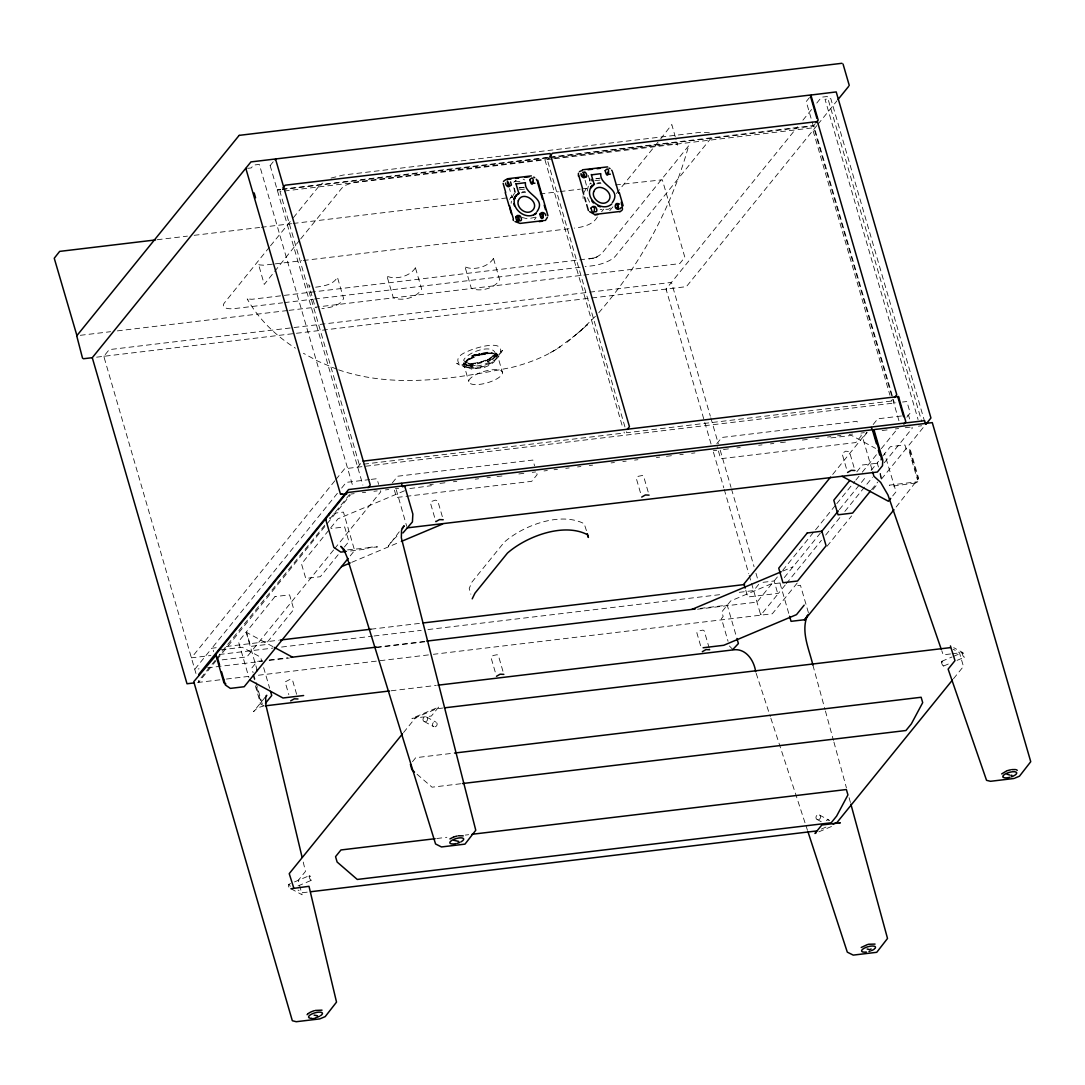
<?xml version="1.0" encoding="UTF-8"?>
<svg xmlns="http://www.w3.org/2000/svg" width="1085" height="1085" viewBox="0 0 1085 1085"><rect width="100%" height="100%" fill="white"/><g stroke="black" fill="none" stroke-linecap="round" stroke-linejoin="round"><path stroke-width="0.75" stroke-dasharray="5 3.75" d="M495.723 355.799C490.447 364.655 477.088 367.327 467.404 365.74M198.528 682.384L198.609 680.973L198.528 682.384L215.956 660.887M763.04 582.319L774.107 580.99L777.904 594.038L760.775 615.154L760.49 614.191M514.927 192.533L512.947 184.409M590.389 183.08L589.86 184.233M495.479 353.927C493.255 342.928 466.943 352.34 463.607 360.261C470.551 369.144 489.118 361.59 495.506 353.832M495.845 354.768L496.252 353.113L496.198 358.348L493.96 362.024L490.04 365.035L483.869 367.639L471.568 369.103L466.686 366.974L463.905 362.702L465.465 363.882L468.978 364.153L468.232 364.14C480.886 363.543 494.245 358.782 502.436 350.306C495.248 366.811 471.473 373.552 456.69 363.258L458.589 364.031C468.937 365.889 483.151 362.634 493.485 356.762L492.848 357.182L496.564 354.036L495.913 354.646M476.64 354.714L474.226 355.541M476.505 354.266C473.426 356.816 462.332 359.42 466.279 365.13M583.676 192.94L586.958 187.298L584.896 179.608M588.314 186.159L586.51 194.296M499.914 353.805C506.193 337.977 473.358 348.366 467.716 351.391C448.485 358.565 460.583 371.002 476.057 364.953L472.002 365.577M473.48 355.595L471.731 356.07M509.53 199.396L511.605 196.317L509.53 188.627M514.493 193.238L511.74 197.728L511.143 203.315M265.147 697.221L253.537 711.652L257.538 707.813L263.574 706.037M195.951 673.487L103.807 356.314L109.219 349.628L588.043 292.367M104.079 357.291L104.16 355.866M270.084 165.666L273.922 160.933M299.663 240.192L264.252 284.433L258.406 263.899L259.22 264.876L263.357 265.188L273.691 264.048M300.721 238.89L341.87 188.098L345.939 185.169L353.561 182.253L670.421 143.993L676.85 144.129L677.664 145.105L675.684 138.27M624.946 426.92L547.274 159.59L550.149 156.05M536.166 217.542L534.376 219.713M334.858 480.804L191.408 657.836L210.883 655.503M335.916 479.489L344.623 468.747L895.83 402.833M357.684 467.187L360.586 463.62M337.381 493.322L212.443 647.514L213.637 651.651M341.639 488.074L346.264 482.364L369.619 479.57M215.21 660.372L200.088 679.02L199.803 678.044M216.254 659.07L219.414 655.164M324.768 525.167L219.672 654.336M330.057 518.63L349.533 494.597M217.027 659.572L350.333 495.058M272.972 646.646L246.146 632.189L238.483 641.642L248.885 677.46M328.66 530.375L301.508 563.875L305.753 578.441L320.346 576.705L339.239 553.377M330.708 527.825L338.018 518.82L406.767 489.837M472.45 355.378L471.717 356.016M483.815 353.615L481.74 353.873M597.374 216.986C593.129 224.568 583.445 227.104 574.263 228.108M601.592 211.778L603.694 209.174M616.361 193.55L659.626 140.155M660.684 138.853L671.818 124.572L675.223 136.696M333.556 550L246.946 656.886L220.404 660.06M334.628 548.684L380.781 491.736L380.496 490.759M392.309 482.906L397.734 476.22L532.911 460.054L534.566 465.763M344.393 547.016L348.882 541.496L344.637 526.917L331.02 528.544M396.283 489.728L406.712 526.306M350.224 555.873L354.605 550.461L343.457 512.106L333.868 513.246M711.163 138.012L615.52 256.046A18.608 6.307 -16.2 0 1 592.396 265.784L585.168 266.652M263.546 705.63L260.644 704.016L255.355 685.815M809.451 97.569L806.209 101.556L899.479 422.58M711.055 444.023L666.041 289.085L797.584 126.769M802.914 120.191L812.516 108.337M816.774 103.075L821.548 97.175L827.312 96.497L921.762 421.59M666.326 290.061L666.407 288.637M815.296 123.704L813.343 126.104L282.453 189.59M816.869 125.602L686.371 286.657L95.371 357.318M817.927 124.3L837.023 100.742M403.552 732.551L415.623 717.646L436.685 708.776L442.707 708.057M412.49 761.684L415.731 757.696L452.838 753.261M716.792 443.697L721.851 437.458L857.041 421.292L858.235 425.428M626.343 431.749L626.628 432.725L891.626 401.03L893.538 398.683M832.697 474.443L866.766 432.4M873.154 424.52L877.779 418.81L904.334 415.636M867.2 432.467L862.778 437.92L872.272 470.564M758.7 584.367L753.641 590.606L739.21 592.329M856.824 471.812L862.331 465.004L876.924 463.268L877.209 464.244M777.362 576.976L756.991 602.121L697.519 609.227M782.678 570.425L814.509 531.135M815.567 529.833L835.721 504.959M836.793 503.643L854.817 481.387M855.889 480.072L861.192 473.535M862.25 472.219L877.1 453.883M881.346 448.647L897.268 429.009M906.816 417.223L910.22 413.032L906.87 401.518L902.544 402.033M784.306 577.573L820.301 533.142M839.37 509.611L866.901 475.637M871.133 470.415L878.552 461.261M882.783 456.039L890.351 446.708L904.944 444.958L906.273 449.57L909.352 449.204L918.046 479.122L895.044 508.431M785.228 584.991L778.474 593.332L747.741 596.994L745.164 588.097M786.286 583.676L821.426 540.316M825.685 535.068L840.59 516.663M844.849 511.415L872.53 477.251M884.248 462.793L912.295 428.182L912.01 427.205M871.526 489.728L877.711 482.106M880.803 478.295L879.962 473.711M797.19 583.065L772.303 613.784L433.39 654.309M827.055 546.216L851.576 515.945M872.91 489.633L877.168 484.358M881.44 479.095L924.095 426.459M892.711 495.913L896.047 491.79L884.465 453.191M953.498 678.722L963.453 666.448L959.438 652.627L953.145 649.237M270.504 245.807L291.458 220.065M269.46 247.082L224.473 302.796A18.608 6.307 -16.2 0 0 235.065 308.52L282.629 302.823M293.425 217.637L320.116 184.762L322.842 183.094M399.253 531.799L388.349 546.203L391.888 540.818L397.096 536.139M609.743 210.707L613.242 206.421L608.454 209.256L600.195 209.432M484.032 353.751L483.72 354.537L486.148 353.344L483.313 354.686L485.483 354.036L484.005 354.171M598.771 312.751C640.272 264.957 671.1 208.32 688.229 147.343L689.056 145.322L601.388 253.985L596.736 257.009L589.128 259.017M467.825 359.989C460.393 367.205 491.654 361.956 493.729 354.036A16.587 5.615 -16.2 0 0 477.291 355.88L469.317 359.555A17.116 5.791 -16.2 0 0 465.099 363.624L465.18 365.876C474.47 370.609 486.528 365.523 494.651 360.098A17.116 5.791 -16.2 0 0 496.835 356.26L496.293 355.215C491.858 352.245 495.777 355.243 490.827 352.991M488.616 361.115L487.341 361.658L498.937 354.849M498.761 355.039L500.117 353.602M595.434 316.305L578.251 332.959L559.589 347.119M567.035 342.277L587.636 324.591L575.199 335.265M469.262 358.782L465.953 362.024L465.899 364.709M467.73 360.098L478.485 354.469L490.827 353.073M514.846 181.371L516.135 180.381L513.747 182.185M469.52 358.782C476.79 355.134 488.915 349.384 495.642 355.663M474.389 354.483L473.006 355.514L474.47 354.741M550.054 352.964L560.66 346.44C546.135 356.517 529.48 362.824 512.473 367.259C455.714 378.597 394.587 389.081 338.384 369.782M489.362 360.735L495.33 356.924L497.093 353.941L502.464 372.603A17.455 5.913 -16.2 0 1 477.753 384.551A17.455 5.913 -16.2 0 1 476.668 374.216A17.455 5.913 -16.2 0 1 502.464 372.603M535.583 217.163L527.771 218.899L521.831 217.407M409.845 488.548L431.437 485.673M351.743 562.328L399.782 542.08M782.787 571.117L793.027 566.79M288.908 887.11A2.536 0.773 67.1 0 1 288.596 884.411L293.045 882.539M294.523 881.915L309.361 875.663M298.022 885.93L311.368 880.315M941.685 661.335L952.06 656.967M953.552 656.344L962.449 652.587M943.692 665.987L949.619 663.491M957.038 660.372L964.457 657.239M821.359 829.048L828.723 825.943M818.836 831.829L833.497 825.644M593.264 258.203L597.198 256.86M331.034 178.089L343.24 175.024L521.926 153.622L700.571 132.289L709.902 132.777M515.022 181.588L519.918 181.602M593.332 258.176L251.978 299.284L246.77 298.85L247.936 299.826L247.217 298.931C258.664 319.207 275.821 335.821 295.445 348.177M347.553 549.905L377.485 546.881L371.002 547.138L363.828 549.363L345.003 551.614M247.746 168.338L251.272 167.917L253.551 165.096L259.315 164.405L352.815 486.27M277.245 189.699L280.608 189.292M282.29 189.088L548.034 157.311M549.715 157.122L813.764 125.548L894.352 402.901M277.217 190.214L280.771 189.794M280.947 191.435L279.971 191.543L359.325 464.678L360.301 464.57M284.297 191.028L544.955 159.861L622.627 427.205M547.274 159.59L553.106 158.885M554.72 158.695L812.272 127.894L889.944 395.238M519.24 187.813L524.977 187.135M596.045 178.632L600.344 178.116M519.01 188.017L525.235 187.271M595.936 178.822L599.042 178.442M519.471 189.726L525.208 189.034M594.838 180.707L600.575 180.029M522.333 191.909L525.194 191.557M597.699 182.89L600.561 182.551M521.302 192.818L525.601 192.303M596.669 183.799L600.968 183.284M157.216 239.731L187.434 236.123M194.147 235.323L259.613 227.484M261.295 227.294L291.512 223.673M293.194 223.469L513.11 197.172M539.977 193.971L558.436 191.76M560.118 191.557L580.272 189.143M581.94 188.953L588.667 188.139M615.52 184.938L662.338 179.812L684.852 257.294L679.712 263.628L321.011 306.526M275.292 263.858L301.698 260.698M303.366 260.495L572.649 228.298M284.311 302.62L312.887 299.202M314.569 299.012L583.486 266.856M80.317 335.306L110.616 331.685M117.356 330.884L287.349 310.554M289.03 310.351L319.329 306.729M589.725 292.163L671.466 282.398L710.322 416.152M477.075 355.026L478.499 354.849L476.925 354.537C475.325 357.155 478.499 352.449 477.197 354.876M473.562 355.853L472.477 355.487M363.651 464.163L624.309 432.996L624.038 432.02M371.219 479.38L376.983 478.688L378.651 484.425M907.535 415.257L908.511 415.135L910.166 420.871M350.875 494.041L354.158 493.648M362.404 492.658L365.686 492.264M373.918 491.274L377.214 490.881M385.446 489.905L388.742 489.511M395.333 488.725L398.629 488.331M429.945 484.588L433.295 484.181M440.008 483.381L445.04 482.771M453.421 481.767L456.785 481.374M475.23 479.163L478.58 478.77M486.975 477.766L490.325 477.359M497.038 476.559L502.07 475.962M518.847 473.955L523.879 473.345M532.26 472.341L535.61 471.948M544.005 470.944L547.355 470.537M554.069 469.737L557.419 469.344M565.8 468.34L569.164 467.933M577.545 466.93L580.895 466.536M589.291 465.533L592.641 465.126M611.099 462.915L614.449 462.522M622.831 461.518L626.194 461.111M634.576 460.108L637.926 459.714M656.384 457.504L659.734 457.111M666.448 456.297L671.479 455.7M679.861 454.696L683.224 454.303M691.606 453.299L694.956 452.893M713.415 450.682L716.765 450.289M723.478 449.488L728.51 448.878M736.891 447.874L740.241 447.481M758.7 445.27L762.05 444.864M770.445 443.873L773.795 443.467M780.508 442.666L785.54 442.056M802.303 440.062L807.335 439.452M815.73 438.448L819.08 438.055M827.462 437.052L830.825 436.645M837.525 435.844L840.889 435.438M849.27 434.448L852.634 434.041M860.961 433.037L864.284 432.644M882.173 430.501L887.11 429.918M895.356 428.928L898.638 428.534M905.229 427.748L910.166 427.164M918.398 426.174L921.694 425.781M830.907 437.906L851.549 435.438L875.609 448.417M329.813 518.494L329.921 517.477M216.2 647.704L211.86 648.22L194.744 669.35L199.057 668.835M226.304 646.497L278.465 640.258M371.002 629.192L419.8 623.36M221.096 649.793L242.253 647.27L260.603 657.157L261.797 661.294M780.088 582.957L770.703 584.083L730.666 600.954L721.823 611.872L723.166 616.47L721.457 618.586L728.062 641.33M219.292 654.499L273.135 648.07M281.558 647.053L372.413 636.19M374.094 635.986L421.211 630.358M427.938 629.558L720.698 594.553M262.543 660.738L257.172 661.389L251.747 668.075L253.09 672.673M269.175 659.951L287.579 657.754M376.481 647.121L425.117 641.303M700.205 608.414L727.248 605.172L736.457 636.881M207.425 667.831L262.57 661.24M269.256 660.439L289.315 658.039M376.224 647.65L426.079 641.683M197.565 682.506L224.744 679.251M226.426 679.047L249.984 676.24M258.406 675.236L431.708 654.513M391.115 690.792L436.292 685.381M950.541 653.957L943.191 654.838L941.766 650.702M952.128 653.767L962.693 652.505L953.715 647.664M460.772 783.75L432.033 787.195L415.758 773.117M436.794 838.502L446.871 837.294M465.316 835.084L468.679 834.691M307.218 892.155L302.878 892.67L298.063 890.066M589.982 179.54L589.901 181.127M315.654 287.2C323.262 286.182 333.787 284.69 337.381 277.082L343.62 298.551C340.025 306.173 329.501 307.665 321.892 308.683M481.618 354.008C485.999 353.642 479.367 356.558 482.038 353.493L484.113 354.036M471.731 365.469L465.384 364.953L463.444 363.204L468.801 381.635M336.933 369.28L317.864 361.156L303.434 353.29M474.186 355.378C479.99 354.307 492.834 348.258 495.655 356.192M466.74 365.414L467.513 365.794M523.133 179.133L524.611 179.893M819.365 814.971L828.886 820.097M817.168 819.528L821.25 821.738M426.405 716.982L435.926 722.108M424.208 721.539L433.729 726.679M290.956 888.751L302.132 894.786L298.212 880.369L305.468 871.431L302.891 860.608M466.157 365.062L466.862 365.482M732.809 649.495L729.418 645.995M309.971 286.345L308.669 284.609L314.908 306.092L316.21 307.828M590.742 183.175L591.447 184.084M589.616 202.217L587.039 196.982M515.389 192.181L514.561 189.36M756.177 673.337L770.309 716.588M770.838 718.202L807.484 830.337M924.773 422.092L830.798 98.613L825.034 99.305L918.073 419.542M891.341 400.067L891.626 401.03M877.236 462.888L878.43 467.025M880.274 473.358L882.58 481.279M860.988 434.895L861.273 435.872L855.848 442.558L720.671 458.724L717.171 446.695M854.017 467.377L849.419 451.536L845.649 451.184L842.055 453.462L846.653 469.317M808.42 612.686L800.459 585.29L795.847 585.832L795.563 584.869M780.034 583.364L789.134 614.693M710.797 417.779L718.324 443.684M720.209 450.153L731.032 487.409M731.493 489.023L754.075 566.75M755.96 573.233L757.845 579.702M760.856 613.744L761.141 614.707M713.415 452.12L723.776 487.775M724.237 489.403L748.731 573.667M749.192 575.294L751.078 581.777M751.552 583.391L760.775 615.154M588.314 175.39L589.901 180.856M709.237 648.179L704.179 630.765L702.958 630.1L698.957 630.9L696.814 632.691L700.964 646.972M648.179 491.993L643.568 476.139L642.347 475.488L638.346 476.288L636.203 478.078L641.262 495.492M586.429 530.619L584.205 523.73C560.484 511.361 523.228 525.506 504.281 542.161L471.812 582.238L469.208 588.518L470.849 594.173M536.858 473.657L537.143 474.633L531.731 481.32L396.54 497.486L394.425 490.189M502.938 671.222L498.327 655.367L497.106 654.716L493.105 655.516L490.962 657.307L496.021 674.721M442.327 516.609L437.716 500.755L435.316 500.144L431.301 501.528L430.352 502.694L435.872 521.668M270.151 165.571L362.892 485.103M296.625 694.278L292.475 679.983L290.075 679.373L285.111 681.923L288.813 694.644M263.641 667.628L269.623 688.216M246.146 632.189L257.009 669.581M253.605 674.287L255.477 680.77M255.951 682.384L262.177 703.826L261.159 702.999L256.331 686.371M253.022 674.992L254.446 679.875M198.609 680.973L198.894 681.936M812.923 665.227L824.98 709.373M825.427 711.014L833.47 740.445M833.917 742.086L846.422 787.859M849.094 797.678L850.437 802.574M589.874 178.659L589.928 180.354M583.079 195.707L583.093 198.514M288.596 884.411A2.536 0.773 67.1 0 1 290.278 886.364M826.322 820.626A2.536 2.251 -61.6 0 1 829.577 820.64M415.419 267.751C410.361 276.227 396.039 280.106 387.06 276.241L386.708 275.278L393.299 297.71C402.277 301.576 416.599 297.71 421.658 289.22L415.419 267.751M493.458 258.42C488.399 266.896 474.077 270.775 465.099 266.91L464.746 265.947L471.338 288.379C480.316 292.245 494.638 288.379 499.697 279.889L493.458 258.42M514.358 188.573L514.792 190.106L514.358 188.573M474.579 355.392L476.193 354.334L474.579 355.392M918.561 478.105L917.476 479.828L908.782 449.909L910.315 449.719L918.561 478.105M915.659 482.988L892.277 486.175L889.293 485.158L917.815 481.713L915.659 482.988M479.787 353.683L478.838 355.215L481.577 353.886L479.787 353.683M274.98 596.614L246.444 631.823L250.676 646.402L265.269 644.653L293.804 609.444L289.573 594.865L274.98 596.614M479.19 353.629L478.132 355.31L479.19 353.629M438.638 707.095L431.396 716.032L411.893 718.365L438.638 707.095M465.506 363.868L464.109 363.516L465.465 363.882M962.232 653.292A2.536 0.773 67.1 0 0 964.117 657.198A2.536 0.773 67.1 0 0 963.995 654.241A2.536 0.773 67.1 0 0 962.232 653.292M941.468 662.04A2.536 0.773 67.2 0 0 943.353 665.959A2.536 0.773 67.2 0 0 943.231 663.003A2.536 0.773 67.2 0 0 941.468 662.04M425.673 721.661A2.536 2.251 -61.7 0 0 427.11 717.524A2.536 2.251 -61.7 0 0 423.136 718.609A2.536 2.251 -61.7 0 0 425.673 721.661M435.193 726.787A2.536 2.251 -61.7 0 0 436.631 722.651A2.536 2.251 -61.7 0 0 432.657 723.736A2.536 2.251 -61.7 0 0 435.193 726.787M309.144 876.368A2.536 0.773 67.1 0 0 311.029 880.274A2.536 0.773 67.1 0 0 310.907 877.317A2.536 0.773 67.1 0 0 309.144 876.368M818.633 819.65A2.536 2.251 -61.7 0 0 820.07 815.513A2.536 2.251 -61.7 0 0 816.096 816.598A2.536 2.251 -61.7 0 0 818.633 819.65"/><path stroke-width="1.5" d="M518.101 216.376C519.701 212.497 524.082 222.005 519.362 220.743M542.269 213.487C542.134 210.951 546.094 214.03 545.769 215.576M583.445 172.868C585.032 168.989 589.426 178.496 584.707 177.235M593.468 207.357C595.028 203.478 599.517 213.013 594.729 211.738M617.636 204.468L617.704 203.478L619.603 204.102M315.26 1010.46L322.014 1010.149M592.017 180.788L591.867 179.432M581.031 173.559C580.163 178.238 588.802 180.49 582.808 172.162M547.383 217.366L545.402 220.499M578.427 173.234L578.4 176.068M622.532 209.31L621.285 202.054M457.083 836.033L454.14 836.86M807.254 615.887C800.703 632.107 809.329 649.535 812.923 665.227M514.398 199.097L515.375 197.036M582.008 174.495L582.17 176.123M621.013 207.655L619.928 208.998M453.95 840.305L458.684 841.417M1006.975 774.175L1009.687 775.043M513.747 198.989L515.348 196.317M805.368 618.911L804.5 620.159L808.216 614.436M307.082 1014.719L307.774 1013.973M1011.762 769.604L1015.519 769.536M239.12 135.408L76.723 335.835L82.501 358.077L83.477 358.742L92.008 357.724M274.858 159.766L276.268 158.885L810.861 94.965L818.198 120.123L816.245 122.537M282.832 188.017L285.111 185.209L550.095 153.528L629.449 426.663L627.184 429.457M515.877 183.514L518.725 192.954L515.985 196.276M516.365 183.84L525.425 182.673C524.096 195.056 547.016 197.66 536.926 211.724M515.416 196.222L516.487 194.907C507.699 206.34 525.791 222.357 536.397 212.999L535.258 214.41M550.149 156.05L552.414 153.243L817.412 121.561L896.766 394.696L894.488 397.503M591.244 174.495L594.078 183.948L592.885 185.155M591.732 174.821L600.792 173.668C599.462 186.037 622.383 188.654 612.293 202.705M590.715 187.298L591.854 185.888C582.916 197.484 601.497 213.202 611.696 204.075M590.742 188.017L594.471 184.233M368.059 487.748L370.243 485.049L275.509 158.98L250.933 161.909L245.793 168.256L340.527 494.326L342.006 493.946M401.409 483.395L402.616 486.839M403.891 486.582L406.143 485.524L873.14 429.674L881.386 458.06L881.156 459.918M348.109 558.477L244.179 686.737L230.359 688.392L225.395 685.015L221.53 671.669M265.513 703.216L271.738 695.526L270.545 691.376M811.566 94.951L836.209 91.927L930.944 418.01L925.885 424.249M838.081 99.427L848.687 86.339M402.481 733.867L289.22 873.642L293.669 887.693M410.388 764.301L411.88 769.753L414.511 772.045M830.567 477.075L743.957 583.961L745.164 588.097M871.269 427.449L872.489 429.945M873.33 431.165L874.673 429.497L932.286 422.608L1030.75 761.697L1019.48 776.182L1014.99 778.067M849.609 480.709L833.795 500.226L838.04 514.805L852.634 513.056L870.495 491.003M903.846 424.059L905.799 421.645L898.475 396.486L363.109 461.139M821.372 531.826L838.312 510.927M804.175 605.159L796.512 614.625L723.736 645.29L703.094 647.759M890.731 498.368L888.384 501.256L842.055 476.288M893.986 509.733L804.894 619.684L791.06 621.339L789.582 616.253M952.44 680.037L837.037 822.444L833.144 824.085M402.128 528.286L404.176 525.777L401.545 530.063L401.341 537.807L475.772 830.269L464.977 844.13L441.459 846.951L435.56 843.967L347.064 557.229L344.393 550.8L340.839 546.352L344.447 549.81M519.471 219.916L516.826 219.631M503.481 181.385L505.678 179.717L511.103 178.957M622.125 210.178L619.928 211.846M266.164 695.946L266.72 695.282L265.649 697.641L265.879 704.979L302.105 857.34M308.099 1013.675L309.252 1012.847M861.219 947.476L867.593 944.506M579.444 171.633L581.94 170.494M533.427 182.755L532.125 183.026M534.973 183.189L533.522 183.365M533.684 214.83L535.488 213.474M610.34 174.17L608.875 174.346M449.936 838.922L453.544 837.05M309.767 1012.549L311.314 1011.79M402.942 532.979L412.422 521.926L412.856 514.087L404.61 485.7L346.997 492.59L325.595 518.996L333.841 547.383L340.785 552.116L345.003 551.614M875.053 944.086L868.448 944.262M1016.564 769.835L1017.242 770.336M509.109 185.779L508.268 185.955M341.504 566.655L350.197 562.979M401.341 541.429L442.585 524.055M691.945 609.39L781.241 571.768M816.924 830.92L310.581 891.748M815.906 833.063L814.957 833.456L821.82 824.993L840.305 822.783L839.356 823.176M311.938 1011.518L314.406 1010.65M1006.595 770.947L1001.686 773.93M1007.409 770.648L1010.528 769.808M1011.857 775.232L1011.003 775.341M317.43 1015.709L314.121 1015.153M618.396 208.483L616.361 207.723M314.691 1018.517L313.226 1018.72M313.172 1018.801L314.406 1018.408M458.358 835.762L463.254 835.843M239.256 135.354L841.946 63.296M811.065 95.575L810.359 95.86M246.485 168.487L245.508 168.609L92.279 357.697L187.013 683.767L194.364 682.885M507.143 178.794L531.311 175.906M582.509 169.789L607.641 166.887M515.646 178.415L518.657 178.062M524.706 177.33L529.236 176.787M587.989 169.762L592.519 169.233M597.048 168.69L600.073 168.324M155.535 239.934L59.648 251.395L54.25 258.257L76.954 335.713M544.29 220.513L520.095 223.401L515.036 221.557M595.462 214.382L619.657 211.494M539.136 221.611L542.147 221.245M594.851 214.952L597.876 214.586M898.665 397.096L897.892 397.191L903.574 416.708M872.964 430.338L874.103 430.202L882.797 460.121L882.485 465.723L877.358 472.056L407.173 527.88M346.82 493.892L341.721 494.299M329.257 513.802L329.148 514.819M326.178 519.566L325.025 519.701L215.739 654.567L223.985 682.953L225.856 683.916M344.27 550.298L343.294 550.407L346.074 551.397M280.147 640.055L371.002 629.192M423.164 622.953L744.527 584.53M219.414 649.996L218.56 650.512M216.146 655.15L193.767 681.678L292.326 1020.727L296.232 1021.717L319.736 1018.91L325.215 1016.604L336.526 1002.106L308.994 886.309L290.956 888.751M290.929 657.347L376.481 647.121M426.798 641.099L695.173 609.01M303.624 695.526L282.982 697.994L249.631 680.024M265.228 705.847L389.434 690.982M437.974 685.191L733.257 649.874C745.87 648.003 754.211 660.656 755.648 671.737M444.389 707.854L950.216 647.65M454.52 753.058L921.138 697.262L922.698 702.632L911.373 723.831L905.948 730.517L462.454 783.546M435.126 838.705L340.961 849.962L335.55 856.648L337.109 862.019L357.277 879.447L831.191 822.783L836.616 816.096L847.941 794.898L846.368 789.527L472.029 834.284M1014 778.487L990.497 781.295L986.55 780.332L948.127 669.12L954.99 660.643L950.433 645.9M608.102 174.048L607.166 173.898M618.382 209.337C611.289 208.754 618.314 196.751 618.545 209.079M594.485 214.41L589.643 211.67M867.146 949.022L869.98 949.66L871.079 948.955M597.93 206.014L600.358 206.855M542.147 217.515L540.832 216.457M274.437 647.433L292.475 657.157M609.078 168.094L610.055 168.636M533.725 177.113L534.702 177.655M732.809 649.495L738.397 643.541L736.918 638.455M509.34 186.254L511.455 185.06L510.547 181.914M591.8 201.023L593.509 203.004M611.655 170.196L612.171 171.064M536.302 179.201L537.183 180.992M513.056 219.577L513.436 220.499M941.21 649.115L887.964 494.963L880.654 482.377L873.927 476.288L872.72 472.138M808.013 831.937L847.304 952.155L853.244 955.112L876.748 952.304L887.516 938.457L850.884 804.216M843.045 64.042L849.243 85.349M925.681 424.303L924.623 420.668L348.556 489.552L198.758 674.409L199.043 675.385M810.821 97.474L816.91 118.414M872.679 430.772L876.449 443.724M878.335 450.207L879.745 455.063M854.926 470.51L851.223 470.348L847.561 472.45M619.277 192.493L623.143 205.784M612.537 171.986L618.708 193.184M607.478 172.257L608.048 174.237M616.863 204.563L618.138 208.944M583.31 175.146L583.947 177.33M578.712 175.35L582.536 188.519M582.36 189.699L583.676 194.242M584.557 197.267L585.846 201.701M586.714 204.658L588.423 210.558M709.698 649.739L705.996 649.576L702.334 651.678M649.088 495.126L645.372 494.963L641.71 497.066M537.753 180.286L547.939 215.739M537.617 182.511L542.459 199.179M544.195 205.16L545.484 209.581M532.111 181.263L532.749 183.446M541.496 213.569L542.771 217.949M518.386 194.31L519.173 193.157L517.518 194.174M507.441 181.168C512.812 188.817 505.908 187.732 505.542 183.121M507.305 181.968L508.58 186.349M517.328 216.457L518.603 220.838M505.705 192.493L503.142 183.365M509.516 205.607L513.354 218.804M505.244 192.655L509.204 206.286M509.624 207.764L511.347 213.664M587.338 533.739L588.409 537.441L587.378 534.661C563.658 522.292 526.401 536.438 507.454 553.092L474.986 593.156L472.206 598.852M503.847 674.355L500.131 674.192L496.482 676.294M443.236 519.742L439.52 519.579L435.872 521.668M254.161 192.927L255.572 197.782M297.995 698.971L294.293 698.808L290.631 700.896M257.009 669.581L257.294 670.557M217.298 657.09L219.645 665.186M513.91 203.614L514.344 205.784M309.903 1018.15A7.215 2.441 -16.2 0 1 311.002 1014.434A7.215 2.441 -16.2 0 1 320.495 1012.169A7.215 2.441 -16.2 0 1 320.685 1015.587M319.641 1016.197A7.215 2.441 -16.2 0 1 315.654 1017.703M311.938 1018.3A7.215 2.441 -16.2 0 1 310.852 1018.286M1002.974 777.077A7.215 2.441 -16.2 0 1 1008.223 772.71A7.215 2.441 -16.2 0 1 1016.564 772.493A7.215 2.441 -16.2 0 1 1011.315 776.86M1009.918 777.28A7.215 2.441 -16.2 0 1 1003.435 777.457M874.103 946.147A7.215 2.441 -16.2 0 1 875.147 948.182M874.591 948.792A7.215 2.441 -16.2 0 1 871.499 950.623M870.224 951.111A7.215 2.441 -16.2 0 1 868.963 951.504M866.372 952.047A7.215 2.441 -16.2 0 1 862.48 949.375A7.215 2.441 -16.2 0 1 873.127 946.011M455.917 843.642A7.215 2.441 -16.2 0 1 450.302 841.594A7.215 2.441 -16.2 0 1 461.017 837.823A7.215 2.441 -16.2 0 1 460.922 841.879M459.714 842.448A7.215 2.441 -16.2 0 1 457.192 843.33M518.332 200.684C515.795 207.791 526.7 216.078 532.559 210.381C540.628 202.312 522.509 189.753 518.332 200.684M515.687 217.068C518.589 230.061 521.587 209.771 515.687 217.068M529.833 179.676C532.735 192.669 535.732 172.393 529.833 179.676M539.855 214.179C542.676 227.145 545.891 206.896 539.855 214.179M593.698 191.665C591.135 198.691 601.944 207.059 607.925 201.362C615.982 193.306 597.876 180.734 593.698 191.665M591.054 208.049C593.861 221.028 597.089 200.779 591.054 208.049M605.199 170.671C608.102 183.65 611.099 163.374 605.199 170.671M807.267 532.966L778.732 568.174L782.963 582.754L797.556 581.004L826.092 545.796L821.86 531.216L807.267 532.966"/></g></svg>
